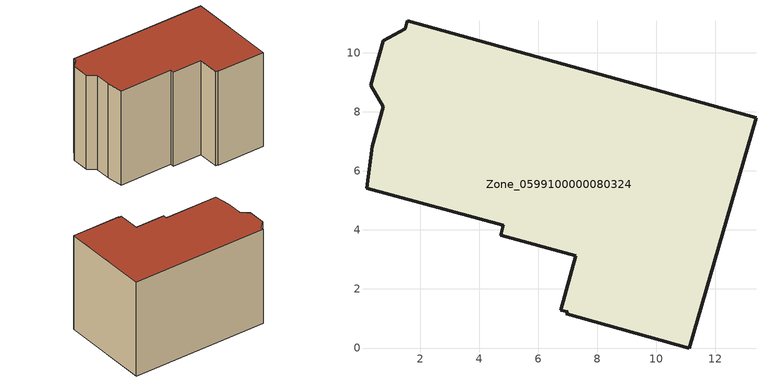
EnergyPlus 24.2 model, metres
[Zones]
Zone_0599100000080324
 floor ground (C_G): 0.33,8.9 0.75,10.4 1.49,10.81 1.56,11.07 13.37,7.8 11.12,0 6.95,1.17 7,1.22 6.75,1.28 7.28,3.12 4.73,3.82 4.81,4.15 0.18,5.4 0.38,6.83 0.75,8.17 z0
 wall outside (C_F): 6.95,1.17 11.12,0 13.37,7.8 1.56,11.07 1.49,10.81 0.75,10.4 0.33,8.9 0.75,8.17 0.38,6.83 0.18,5.4 4.81,4.15 4.73,3.82 7.28,3.12 6.75,1.28 7,1.22 6.95,1.17 z0:8.65
 roof outside (C_R): 6.75,1.28 7,1.22 6.95,1.17 11.12,0 13.37,7.8 1.56,11.07 1.49,10.81 0.75,10.4 0.33,8.9 0.75,8.17 0.38,6.83 0.18,5.4 4.81,4.15 4.73,3.82 7.28,3.12 z8.65
[BUILDING]
Pand.0599100000080324: North Axis=0; Terrain=City; Loads Convergence Tolerance Value=0.04; Temperature Convergence Tolerance Value=0.4; Solar Distribution=FullExterior; Maximum Number of Warmup Days=25; Minimum Number of Warmup Days=1
[Site:Location]
Rotterdam.The.Hague.AP_ZH_NLD Design_Conditions: Latitude=51.96; Longitude=4.45; Time Zone=1; Elevation=-4.5
[SITE:GROUNDTEMPERATURE:BUILDINGSURFACE]
18, 18, 18, 18, 18, 18, 18, 18, 18, 18, 18, 18
[MATERIAL] Thermal Absorptance=0.9; Solar Absorptance=0.7; Visible Absorptance=0.7
Name | Roughness | Thickness | Conductivity | Density | Specific Heat
G.TC.1946 | MediumSmooth | 0.15 | 1 | 540 | 1210
F.TC.1946 | Rough | 0.3 | 0.857143 | 1920 | 840
R.TC.1946 | MediumRough | 0.2 | 0.909091 | 1500 | 1000
[CONSTRUCTION]
C_G: G.TC.1946
C_F: F.TC.1946
C_R: R.TC.1946
[ZONE]
Zone_0599100000080324: Type=1; Multiplier=1; Ceiling Height=Autocalculate; Volume=Autocalculate; Floor Area=autocalculate; Part of Total Floor Area=Yes
[ZONEINFILTRATION:DESIGNFLOWRATE]
Infil_Zone_0599100000080324: Zone or ZoneList or Space or SpaceList=Zone_0599100000080324; Schedule=AlwaysOn; Design Flow Rate Calculation Method=Flow/Area; Flow Rate per Floor Area=0.003; Constant Term Coefficient=1; Temperature Term Coefficient=0; Velocity Term Coefficient=0; Velocity Squared Term Coefficient=0
[HVACTEMPLATE:ZONE:IDEALLOADSAIRSYSTEM]
Zone_0599100000080324: Maximum Heating Supply Air Temperature=50; Minimum Cooling Supply Air Temperature=13; Maximum Heating Supply Air Humidity Ratio=0.0156; Minimum Cooling Supply Air Humidity Ratio=0.0077; Heating Limit=NoLimit; Cooling Limit=NoLimit; Dehumidification Control Type=ConstantSensibleHeatRatio; Cooling Sensible Heat Ratio=0.7; Dehumidification Setpoint=60; Humidification Control Type=None; Humidification Setpoint=30; Outdoor Air Method=None; Outdoor Air Flow Rate per Person=0.00944; Outdoor Air Flow Rate per Zone Floor Area=0; Outdoor Air Flow Rate per Zone=0; Demand Controlled Ventilation Type=None; Outdoor Air Economizer Type=NoEconomizer; Heat Recovery Type=None; Sensible Heat Recovery Effectiveness=0.7; Latent Heat Recovery Effectiveness=0.65
[ZONECONTROL:THERMOSTAT]
ThermostatControl_Zone_0599100000080324: Zone or ZoneList=Zone_0599100000080324; Control Type Schedule=DualSetpointControlType; Control 1=Thermostat_Zone_0599100000080324; Temperature Difference Between Cutout And Setpoint=0
[THERMOSTATSETPOINT:DUALSETPOINT]
Thermostat_Zone_0599100000080324: Heating Setpoint Temperature Schedule=HeatingSetpoint_Zone_0599100000080324; Cooling Setpoint Temperature Schedule=CoolingSetpoint_Zone_0599100000080324
[SCHEDULE:COMPACT]
HeatingSetpoint_Zone_0599100000080324: Through: 12/31, For: AllDays, Until: 24:00, 21
CoolingSetpoint_Zone_0599100000080324: Through: 12/31, For: AllDays, Until: 24:00, 24
DualSetpointControlType: Through: 12/31, For: AllDays, Until: 24:00, 4
AlwaysOn: Through: 12/31, For: AllDays, Until: 24:00, 1
